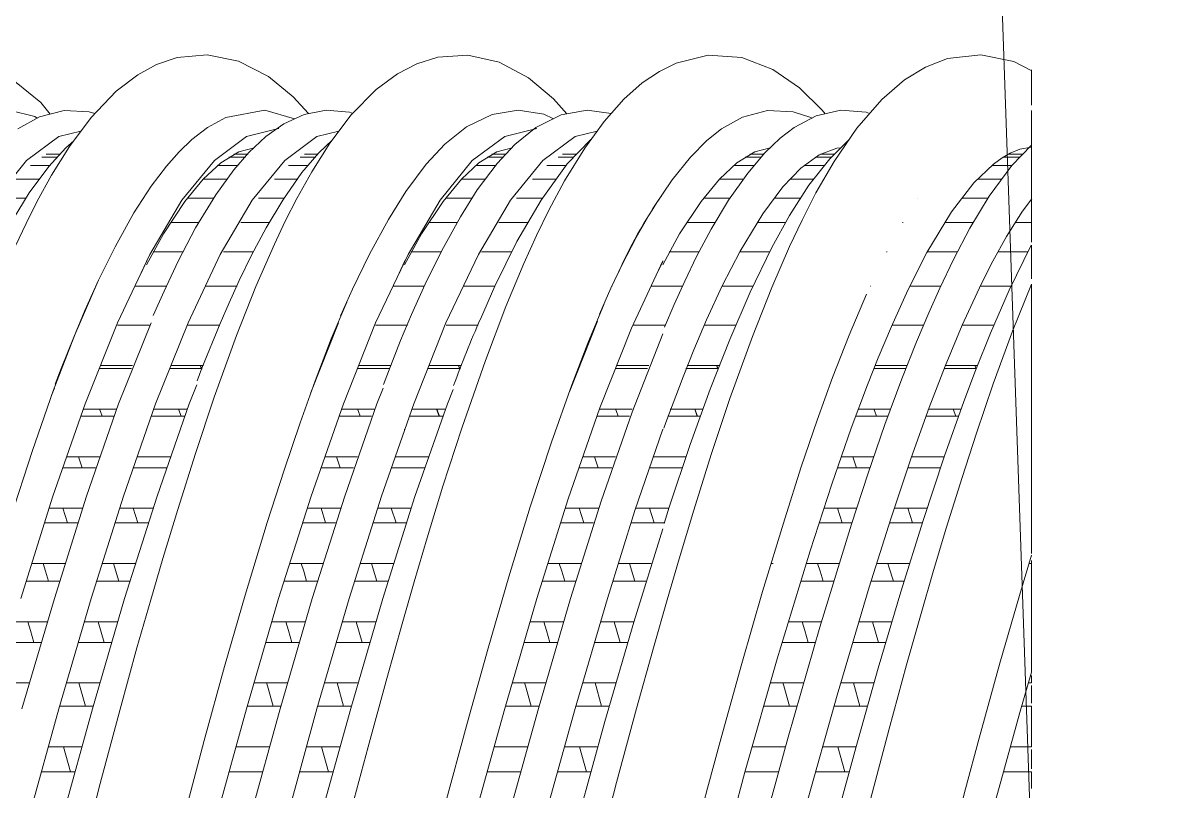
# Model space of a CAD drawing. Header units: millimetres. Extents: x 4229 to 8429, y -1187 to 1783.
# Drawn here: x 5987.61 to 6019.07, y -337.05 to -315.72 of the extents above; entities that cross this region are included whole.
import ezdxf

# ---------------------------------------------------------------- set-up
doc = ezdxf.new("R2010")
doc.units = ezdxf.units.MM

msp = doc.modelspace()

# ---------------------------------------------------------------- linework, layer by layer
at = {"linetype": 'Continuous', "lineweight": 5}
for p, q in [((6019.066, -437.89), (6013.138, -268.136)), ((5991.898, -316.689), (5991.328, -316.88)), ((5992.735, -316.614), (5991.898, -316.689)), ((5993.602, -316.789), (5992.735, -316.614)), ((5999.128, -316.675), (5998.548, -316.857)), ((5999.966, -316.619), (5999.128, -316.675)), ((6000.828, -316.814), (5999.966, -316.619)), ((6006.628, -316.623), (6005.747, -316.84)), ((6007.565, -316.684), (6006.628, -316.623)), ((6008.429, -317.015), (6007.565, -316.684)), ((6013.27, -316.717), (6012.657, -316.954)), ((6014.195, -316.613), (6013.27, -316.717)), ((6015.115, -316.799), (6014.195, -316.613)), ((5991.328, -316.88), (5990.805, -317.164)), ((5994.429, -317.209), (5993.602, -316.789)), ((5998.548, -316.857), (5998.013, -317.135)), ((6001.647, -317.251), (6000.828, -316.814)), ((6005.747, -316.84), (6005.278, -317.07)), ((6009.168, -317.528), (6008.429, -317.015)), ((6012.657, -316.954), (6012.082, -317.307)), ((6015.595, -317.048), (6015.115, -316.799)), ((6015.6, -318.01), (6015.6, -317.03)), ((5988.113, -317.933), (5987.087, -317.098)), ((5990.805, -317.164), (5990.209, -317.621)), ((5995.12, -317.774), (5994.429, -317.209)), ((5998.013, -317.135), (5997.42, -317.575)), ((6002.338, -317.828), (6001.647, -317.251)), ((6005.278, -317.07), (6004.802, -317.392)), ((6012.082, -317.307), (6011.45, -317.852)), ((5990.209, -317.621), (5989.509, -318.351)), ((5997.42, -317.575), (5996.729, -318.277)), ((6004.802, -317.392), (6004.292, -317.844)), ((6009.798, -318.147), (6009.168, -317.528)), ((5988.377, -318.256), (5988.113, -317.933)), ((5995.543, -318.242), (5995.12, -317.774)), ((6002.712, -318.248), (6002.338, -317.828)), ((6004.292, -317.844), (6003.748, -318.458)), ((6011.45, -317.852), (6010.758, -318.647)), ((5987.946, -318.324), (5987.27, -318.156)), ((5988.762, -318.157), (5988.077, -318.333)), ((5989.457, -318.19), (5988.762, -318.157)), ((5989.612, -318.243), (5989.457, -318.19)), ((5994.33, -318.148), (5993.251, -318.347)), ((5995.15, -318.389), (5994.33, -318.148)), ((5995.419, -318.266), (5994.861, -318.523)), ((5996.028, -318.148), (5995.419, -318.266)), ((5996.682, -318.205), (5996.028, -318.148)), ((5996.729, -318.277), (5996.135, -319.061)), ((5996.768, -318.238), (5996.682, -318.205)), ((6000.64, -318.263), (5999.929, -318.609)), ((6001.356, -318.145), (6000.64, -318.263)), ((6002.072, -318.255), (6001.356, -318.145)), ((6002.555, -318.276), (6001.849, -318.632)), ((6002.342, -318.384), (6002.072, -318.255)), ((6003.272, -318.145), (6002.555, -318.276)), ((6003.943, -318.237), (6003.272, -318.145)), ((6008.28, -318.159), (6007.588, -318.341)), ((6008.989, -318.19), (6008.28, -318.159)), ((6009.484, -318.346), (6008.989, -318.19)), ((6009.626, -318.308), (6009.017, -318.625)), ((6010.316, -318.151), (6009.626, -318.308)), ((6009.88, -318.25), (6009.798, -318.147)), ((6011.011, -318.205), (6010.316, -318.151)), ((6011.111, -318.242), (6011.011, -318.205)), ((6015.6, -318.757), (6015.6, -318.154)), ((5988.077, -318.333), (5987.477, -318.661)), ((5988.018, -318.365), (5987.946, -318.324)), ((5989.509, -318.351), (5988.911, -319.151)), ((5992.739, -318.628), (5992.307, -318.962)), ((5993.251, -318.347), (5992.739, -318.628)), ((5994.861, -318.523), (5994.358, -318.88)), ((5999.929, -318.609), (5999.321, -319.091)), ((6001.849, -318.632), (6001.263, -319.103)), ((6003.748, -318.458), (6003.208, -319.198)), ((6007.588, -318.341), (6006.998, -318.669)), ((6009.017, -318.625), (6008.625, -318.922)), ((6009.518, -318.364), (6009.484, -318.346)), ((5988.611, -318.88), (5987.72, -319.545)), ((5989.228, -318.727), (5988.611, -318.88)), ((5993.823, -318.879), (5992.931, -319.544)), ((5994.714, -318.656), (5993.823, -318.879)), ((5994.358, -318.88), (5993.89, -319.319)), ((5994.716, -318.657), (5994.714, -318.656)), ((5995.777, -318.879), (5994.886, -319.544)), ((5996.388, -318.726), (5995.777, -318.879)), ((6000.989, -318.879), (6000.086, -319.546)), ((6001.88, -318.656), (6000.989, -318.879)), ((6002.943, -318.879), (6002.04, -319.546)), ((6003.552, -318.727), (6002.943, -318.879)), ((6006.998, -318.669), (6006.593, -318.99)), ((6008.625, -318.922), (6008.205, -319.328)), ((6010.758, -318.647), (6010.126, -319.569)), ((6015.6, -319.167), (6015.6, -318.757)), ((5988.811, -319.188), (5988.338, -319.71)), ((5988.911, -319.151), (5988.411, -319.95)), ((5989.028, -318.994), (5988.811, -319.188)), ((5992.307, -318.962), (5991.954, -319.301)), ((5993.609, -319.302), (5994.03, -319.188)), ((5996.135, -319.061), (5995.631, -319.861)), ((5996.199, -318.975), (5995.831, -319.328)), ((5999.321, -319.091), (5998.807, -319.641)), ((6000.77, -319.302), (6001.19, -319.188)), ((6001.263, -319.103), (6000.776, -319.623)), ((6003.208, -319.198), (6002.648, -320.107)), ((6003.378, -318.965), (6002.723, -319.64)), ((6006.593, -318.99), (6006.142, -319.447)), ((6007.929, -319.302), (6008.35, -319.188)), ((6009.713, -319.386), (6010.204, -319.198)), ((6010.532, -318.968), (6010.005, -319.497)), ((6010.204, -319.198), (6010.308, -319.193)), ((6010.544, -318.959), (6010.532, -318.968)), ((6015.006, -319.343), (6015.277, -319.232)), ((6015.601, -319.115), (6015.053, -319.685)), ((6015.277, -319.232), (6015.602, -319.172)), ((6015.6, -320.457), (6015.6, -319.114)), ((5987.72, -319.545), (5986.829, -320.64)), ((5988.568, -319.449), (5988.141, -319.449)), ((5988.644, -319.372), (5988.263, -319.372)), ((5991.954, -319.301), (5991.598, -319.703)), ((5992.931, -319.544), (5992.029, -320.644)), ((5993.106, -319.608), (5993.609, -319.302)), ((5993.792, -319.449), (5993.336, -319.449)), ((5993.783, -319.449), (5993.368, -319.449)), ((5993.865, -319.372), (5993.467, -319.372)), ((5993.89, -319.319), (5993.47, -319.805)), ((5993.848, -319.372), (5993.493, -319.372)), ((5994.886, -319.544), (5993.983, -320.644)), ((5995.734, -319.449), (5995.307, -319.449)), ((5995.831, -319.328), (5995.361, -319.881)), ((5995.81, -319.372), (5995.429, -319.372)), ((6000.086, -319.546), (5999.194, -320.642)), ((6000.267, -319.608), (6000.77, -319.302)), ((6000.952, -319.449), (6000.496, -319.449)), ((6000.944, -319.449), (6000.528, -319.449)), ((6001.026, -319.372), (6000.628, -319.372)), ((6001.008, -319.372), (6000.654, -319.372)), ((6002.04, -319.546), (6001.148, -320.642)), ((6002.894, -319.449), (6002.467, -319.449)), ((6002.97, -319.372), (6002.59, -319.372)), ((6006.142, -319.447), (6005.633, -320.08)), ((6007.426, -319.608), (6007.929, -319.302)), ((6008.111, -319.449), (6007.655, -319.449)), ((6008.103, -319.449), (6007.687, -319.449)), ((6008.205, -319.328), (6007.728, -319.892)), ((6008.185, -319.372), (6007.787, -319.372)), ((6008.168, -319.372), (6007.813, -319.372)), ((6009.205, -319.754), (6009.713, -319.386)), ((6010.005, -319.497), (6009.428, -320.231)), ((6010.126, -319.569), (6009.622, -320.443)), ((6010.053, -319.449), (6009.627, -319.449)), ((6010.13, -319.372), (6009.749, -319.372)), ((6014.55, -319.643), (6014.786, -319.471)), ((6014.786, -319.471), (6015.006, -319.343)), ((6015.28, -319.449), (6014.824, -319.449)), ((6015.353, -319.372), (6014.955, -319.372)), ((5988.338, -319.71), (5987.795, -320.445)), ((5988.377, -319.678), (5987.825, -319.678)), ((5991.598, -319.703), (5991.178, -320.257)), ((5992.623, -320.059), (5993.106, -319.608)), ((5993.47, -319.805), (5992.969, -320.496)), ((5993.571, -319.678), (5993.025, -319.678)), ((5993.59, -319.678), (5993.032, -319.678)), ((5995.361, -319.881), (5994.828, -320.648)), ((5995.543, -319.678), (5994.991, -319.678)), ((5995.631, -319.861), (5995.221, -320.598)), ((5998.807, -319.641), (5998.24, -320.405)), ((5999.784, -320.059), (6000.267, -319.608)), ((6000.732, -319.678), (6000.186, -319.678)), ((6000.75, -319.678), (6000.192, -319.678)), ((6000.776, -319.623), (6000.226, -320.358)), ((6002.723, -319.64), (6001.995, -320.64)), ((6002.704, -319.678), (6002.151, -319.678)), ((6006.943, -320.059), (6007.426, -319.608)), ((6007.891, -319.678), (6007.345, -319.678)), ((6007.91, -319.678), (6007.351, -319.678)), ((6008.703, -320.278), (6009.205, -319.754)), ((6009.863, -319.678), (6009.31, -319.678)), ((6014.006, -320.166), (6014.55, -319.643)), ((6015.053, -319.685), (6014.432, -320.529)), ((6015.059, -319.678), (6014.514, -319.678)), ((5988.079, -320.058), (5987.429, -320.058)), ((5988.411, -319.95), (5988.014, -320.674)), ((5992.114, -320.679), (5992.623, -320.059)), ((5993.293, -320.058), (5992.624, -320.058)), ((5993.29, -320.058), (5992.63, -320.058)), ((5995.245, -320.058), (5994.595, -320.058)), ((5999.275, -320.679), (5999.784, -320.059)), ((6000.453, -320.058), (5999.784, -320.058)), ((6000.451, -320.058), (5999.791, -320.058)), ((6002.405, -320.058), (6001.755, -320.058)), ((6002.648, -320.107), (6002.211, -320.919)), ((6005.633, -320.08), (6005.099, -320.876)), ((6006.434, -320.679), (6006.943, -320.059)), ((6007.612, -320.058), (6006.944, -320.058)), ((6007.61, -320.058), (6006.95, -320.058)), ((6007.728, -319.892), (6007.2, -320.644)), ((6009.564, -320.058), (6008.914, -320.058)), ((6013.382, -320.973), (6014.006, -320.166)), ((6014.778, -320.058), (6014.118, -320.058)), ((6015.6, -320.058), (6015.6, -320.369)), ((5987.795, -320.445), (5987.219, -321.386)), ((5991.178, -320.257), (5990.697, -321)), ((5991.049, -320.464), (5991.049, -320.46)), ((5992.969, -320.496), (5992.409, -321.417)), ((5998.24, -320.405), (5997.759, -321.178)), ((5998.21, -320.464), (5998.21, -320.46)), ((6000.226, -320.358), (5999.755, -321.108)), ((6005.369, -320.464), (6005.369, -320.46)), ((6008.146, -321.023), (6008.703, -320.278)), ((6009.428, -320.231), (6008.886, -321.07)), ((6009.622, -320.443), (6009.235, -321.201)), ((6015.6, -320.457), (6015.6, -320.606)), ((5987.713, -320.587), (5986.987, -320.587)), ((5988.014, -320.674), (5987.707, -321.289)), ((5990.963, -320.587), (5990.962, -320.587)), ((5992.029, -320.644), (5991.137, -322.152)), ((5991.518, -321.581), (5992.114, -320.679)), ((5992.921, -320.587), (5992.19, -320.587)), ((5992.909, -320.587), (5992.193, -320.587)), ((5993.983, -320.644), (5993.091, -322.152)), ((5994.879, -320.587), (5994.153, -320.587)), ((5994.828, -320.648), (5994.37, -321.415)), ((5995.221, -320.598), (5994.898, -321.231)), ((5998.123, -320.587), (5998.122, -320.587)), ((5999.194, -320.642), (5998.303, -322.149)), ((5998.678, -321.581), (5999.275, -320.679)), ((6000.081, -320.587), (5999.35, -320.587)), ((6000.07, -320.587), (5999.353, -320.587)), ((6001.148, -320.642), (6000.257, -322.149)), ((6002.039, -320.587), (6001.313, -320.587)), ((6001.995, -320.64), (6001.322, -321.789)), ((6005.283, -320.587), (6005.281, -320.587)), ((6005.838, -321.581), (6006.434, -320.679)), ((6007.241, -320.587), (6006.51, -320.587)), ((6007.229, -320.587), (6006.512, -320.587)), ((6007.2, -320.644), (6006.717, -321.448)), ((6009.198, -320.587), (6008.472, -320.587)), ((6012.451, -320.587), (6012.45, -320.587)), ((6014.397, -320.587), (6013.681, -320.587)), ((6014.432, -320.529), (6013.89, -321.425)), ((6015.349, -320.954), (6015.61, -320.609)), ((6015.6, -320.613), (6015.6, -321.261)), ((5990.697, -321), (5990.176, -321.938)), ((5999.755, -321.108), (5999.238, -322.046)), ((6002.211, -320.919), (6001.867, -321.622)), ((6005.099, -320.876), (6004.636, -321.678)), ((6007.516, -322.06), (6008.146, -321.023)), ((6008.886, -321.07), (6008.395, -321.962)), ((6012.702, -322.1), (6013.382, -320.973)), ((6014.907, -321.654), (6015.349, -320.954)), ((5987.707, -321.289), (5987.415, -321.914)), ((5992.501, -321.261), (5991.72, -321.261)), ((5992.51, -321.261), (5991.729, -321.261)), ((5992.409, -321.417), (5991.926, -322.342)), ((5994.112, -321.261), (5993.667, -321.261)), ((5994.462, -321.261), (5993.682, -321.261)), ((5994.37, -321.415), (5993.964, -322.175)), ((5994.898, -321.231), (5994.597, -321.864)), ((5997.759, -321.178), (5997.233, -322.145)), ((5999.662, -321.261), (5998.881, -321.261)), ((5999.67, -321.261), (5998.89, -321.261)), ((6001.272, -321.261), (6000.827, -321.261)), ((6001.622, -321.261), (6000.842, -321.261)), ((6004.87, -321.261), (6004.853, -321.261)), ((6006.821, -321.261), (6006.04, -321.261)), ((6006.829, -321.261), (6006.049, -321.261)), ((6006.717, -321.448), (6006.31, -322.212)), ((6008.431, -321.261), (6007.987, -321.261)), ((6008.781, -321.261), (6008.001, -321.261)), ((6009.235, -321.201), (6008.891, -321.934)), ((6012.039, -321.261), (6012.021, -321.261)), ((6013.989, -321.261), (6013.208, -321.261)), ((6013.89, -321.425), (6013.435, -322.295)), ((6015.6, -321.261), (6015.155, -321.261)), ((6015.6, -321.261), (6015.6, -321.813)), ((5991.049, -322.442), (5991.518, -321.581)), ((5998.21, -322.442), (5998.678, -321.581)), ((6001.867, -321.622), (6001.516, -322.399)), ((6004.636, -321.678), (6004.248, -322.428)), ((6005.369, -322.442), (6005.838, -321.581)), ((6014.531, -322.335), (6014.907, -321.654)), ((5990.176, -321.938), (5989.718, -322.869)), ((5992.061, -322.077), (5991.228, -322.077)), ((5992.062, -322.077), (5991.248, -322.077)), ((5994.018, -322.077), (5993.186, -322.077)), ((5994.02, -322.077), (5993.187, -322.077)), ((5994.597, -321.864), (5994.083, -323.038)), ((5999.221, -322.077), (5998.388, -322.077)), ((5999.223, -322.077), (5998.408, -322.077)), ((5999.238, -322.046), (5998.78, -322.979)), ((6001.179, -322.077), (6000.346, -322.077)), ((6001.181, -322.077), (6000.348, -322.077)), ((6001.322, -321.789), (6000.708, -323.029)), ((6006.381, -322.077), (6005.547, -322.077)), ((6006.382, -322.077), (6005.567, -322.077)), ((6007.017, -323.025), (6007.516, -322.06)), ((6008.338, -322.077), (6007.505, -322.077)), ((6008.34, -322.077), (6007.507, -322.077)), ((6008.395, -321.962), (6007.798, -323.199)), ((6008.891, -321.934), (6008.399, -323.068)), ((6011.595, -322.077), (6011.582, -322.077)), ((6013.549, -322.077), (6012.716, -322.077)), ((6015.506, -322.077), (6014.674, -322.077)), ((6015.596, -321.895), (6014.983, -323.139)), ((6015.6, -322.831), (6015.6, -321.897)), ((5991.137, -322.152), (5990.246, -324.045)), ((5991.049, -322.344), (5990.896, -322.675)), ((5991.049, -322.324), (5991.049, -322.344)), ((5991.926, -322.342), (5991.535, -323.167)), ((5993.091, -322.152), (5992.2, -324.045)), ((5993.964, -322.175), (5993.62, -322.878)), ((5997.233, -322.145), (5996.761, -323.119)), ((5998.303, -322.149), (5997.4, -324.051)), ((5998.21, -322.344), (5998.056, -322.675)), ((5998.21, -322.324), (5998.21, -322.344)), ((6000.257, -322.149), (5999.354, -324.051)), ((6001.516, -322.399), (6001.021, -323.6)), ((6005.369, -322.324), (6004.501, -324.2)), ((6005.369, -322.344), (6005.216, -322.675)), ((6005.369, -322.324), (6005.369, -322.344)), ((6006.31, -322.212), (6005.98, -322.892)), ((6012.174, -323.142), (6012.702, -322.1)), ((6013.435, -322.295), (6013.057, -323.087)), ((6014.219, -322.955), (6014.531, -322.335)), ((6004.248, -322.428), (6003.933, -323.091)), ((5989.061, -324.381), (5989.682, -322.949)), ((5989.718, -322.869), (5989.338, -323.71)), ((5989.644, -323.028), (5989.642, -323.028)), ((5991.597, -323.028), (5990.744, -323.028)), ((5991.598, -323.028), (5991.049, -323.028)), ((5993.561, -323.028), (5992.696, -323.028)), ((5993.55, -323.028), (5992.697, -323.028)), ((5993.62, -322.878), (5993.338, -323.493)), ((5996.805, -323.028), (5996.803, -323.028)), ((5998.757, -323.028), (5997.904, -323.028)), ((5998.758, -323.028), (5998.21, -323.028)), ((5998.78, -322.979), (5998.402, -323.819)), ((6000.721, -323.028), (5999.856, -323.028)), ((6000.71, -323.028), (5999.857, -323.028)), ((6000.708, -323.029), (6000.312, -323.943)), ((6003.964, -323.028), (6003.962, -323.028)), ((6005.916, -323.028), (6005.063, -323.028)), ((6005.918, -323.028), (6005.369, -323.028)), ((6005.98, -322.892), (6005.685, -323.543)), ((6006.585, -323.965), (6007.017, -323.025)), ((6007.88, -323.028), (6007.015, -323.028)), ((6007.869, -323.028), (6007.016, -323.028)), ((6011.132, -323.028), (6011.13, -323.028)), ((6013.085, -323.028), (6012.232, -323.028)), ((6013.683, -324.118), (6014.219, -322.955)), ((6015.038, -323.028), (6014.185, -323.028)), ((6015.599, -322.975), (6015.075, -324.278)), ((6015.6, -323.028), (6015.578, -323.028)), ((6015.6, -330.453), (6015.6, -322.976)), ((5991.535, -323.167), (5991.232, -323.85)), ((5994.083, -323.038), (5993.542, -324.403)), ((5996.761, -323.119), (5996.433, -323.858)), ((6003.933, -323.091), (6003.616, -323.808)), ((6007.798, -323.199), (6007.229, -324.516)), ((6008.399, -323.068), (6007.859, -324.428)), ((6010.543, -324.388), (6011.027, -323.254)), ((6011.716, -324.148), (6012.174, -323.142)), ((6013.057, -323.087), (6012.75, -323.775)), ((6014.983, -323.139), (6014.462, -324.332)), ((5993.338, -323.493), (5993.089, -324.065)), ((5996.172, -324.495), (5996.602, -323.477)), ((6001.021, -323.6), (6000.455, -325.091)), ((6003.292, -324.617), (6003.743, -323.521)), ((6005.685, -323.543), (6005.422, -324.165)), ((5989.338, -323.71), (5989.027, -324.443)), ((5998.402, -323.819), (5998.097, -324.544)), ((6006.231, -324.803), (6006.585, -323.965)), ((6012.75, -323.775), (6012.41, -324.581)), ((5990.246, -324.045), (5989.343, -326.301)), ((5991.12, -324.111), (5990.245, -324.111)), ((5991.177, -324.045), (5990.274, -326.301)), ((5991.126, -324.111), (5991.049, -324.111)), ((5992.2, -324.045), (5991.297, -326.301)), ((5993.071, -324.111), (5992.198, -324.111)), ((5993.085, -324.111), (5992.203, -324.111)), ((5993.089, -324.065), (5992.587, -325.306)), ((5996.377, -324.051), (5995.611, -325.981)), ((5997.4, -324.051), (5996.509, -326.298)), ((5998.281, -324.111), (5997.405, -324.111)), ((5998.286, -324.111), (5998.21, -324.111)), ((5999.354, -324.051), (5998.463, -326.298)), ((6000.231, -324.111), (5999.359, -324.111)), ((6000.245, -324.111), (5999.364, -324.111)), ((6003.561, -324.004), (6002.783, -325.962)), ((6004.501, -324.2), (6003.63, -326.413)), ((6005.44, -324.111), (6004.564, -324.111)), ((6005.445, -324.111), (6005.369, -324.111)), ((6007.39, -324.111), (6006.518, -324.111)), ((6007.404, -324.111), (6006.523, -324.111)), ((6011.346, -325.024), (6011.716, -324.148)), ((6012.608, -324.111), (6011.733, -324.111)), ((6013.208, -325.252), (6013.683, -324.118)), ((6014.559, -324.111), (6013.686, -324.111)), ((6015.075, -324.278), (6014.541, -325.747)), ((5988.461, -325.936), (5989.061, -324.381)), ((5989.027, -324.443), (5988.675, -325.318)), ((5993.542, -324.403), (5992.928, -326.116)), ((5995.727, -325.655), (5996.172, -324.495)), ((5998.097, -324.544), (5997.759, -325.397)), ((6005.369, -324.352), (6004.518, -326.53)), ((6007.229, -324.516), (6006.687, -325.893)), ((6007.859, -324.428), (6007.236, -326.147)), ((6010.082, -325.571), (6010.543, -324.388)), ((6012.41, -324.581), (6012.003, -325.607)), ((6014.462, -324.332), (6014.048, -325.369)), ((6002.852, -325.766), (6003.292, -324.617)), ((6005.933, -325.546), (6006.231, -324.803)), ((5989.773, -325.236), (5990.662, -325.236)), ((5991.726, -325.236), (5992.613, -325.236)), ((5991.737, -325.236), (5992.626, -325.236)), ((5992.576, -325.329), (5992.539, -325.236)), ((5992.587, -325.336), (5992.548, -325.236)), ((5996.934, -325.236), (5997.823, -325.236)), ((5998.887, -325.236), (5999.773, -325.236)), ((5998.898, -325.236), (5999.786, -325.236)), ((5999.736, -325.329), (5999.7, -325.236)), ((5999.747, -325.336), (5999.708, -325.236)), ((6000.455, -325.091), (5999.796, -326.974)), ((6004.093, -325.236), (6004.982, -325.236)), ((6006.046, -325.236), (6006.932, -325.236)), ((6006.057, -325.236), (6006.946, -325.236)), ((6006.895, -325.329), (6006.859, -325.236)), ((6006.906, -325.336), (6006.868, -325.236)), ((6011.049, -325.768), (6011.346, -325.024)), ((6011.261, -325.236), (6012.15, -325.236)), ((6013.214, -325.236), (6014.101, -325.236)), ((6014.064, -325.329), (6014.027, -325.236)), ((5988.675, -325.318), (5988.51, -325.756)), ((5990.63, -325.317), (5989.741, -325.317)), ((5992.58, -325.317), (5991.694, -325.317)), ((5992.594, -325.317), (5991.705, -325.317)), ((5992.587, -325.306), (5992.456, -325.662)), ((5997.791, -325.317), (5996.902, -325.317)), ((5997.759, -325.397), (5997.625, -325.759)), ((5999.741, -325.317), (5998.855, -325.317)), ((5999.755, -325.317), (5998.866, -325.317)), ((6004.95, -325.317), (6004.061, -325.317)), ((6005.454, -326.812), (6005.933, -325.546)), ((6006.9, -325.317), (6006.014, -325.317)), ((6006.914, -325.317), (6006.025, -325.317)), ((6012.118, -325.317), (6011.229, -325.317)), ((6012.764, -326.397), (6013.208, -325.252)), ((6014.069, -325.317), (6013.183, -325.317)), ((6014.048, -325.369), (6013.725, -326.231)), ((5988.496, -325.861), (5988.424, -326.04)), ((5992.442, -325.768), (5992.232, -326.298)), ((5995.31, -326.828), (5995.727, -325.655)), ((5997.611, -325.865), (5997.44, -326.298)), ((6002.285, -327.36), (6002.852, -325.766)), ((6009.655, -326.748), (6010.082, -325.571)), ((6010.597, -326.975), (6011.049, -325.768)), ((6012.003, -325.607), (6011.534, -326.875)), ((6014.541, -325.747), (6014.078, -327.11)), ((5987.881, -327.591), (5988.461, -325.936)), ((5992.928, -326.116), (5992.407, -327.674)), ((5999.555, -325.898), (5999.398, -326.294)), ((6006.687, -325.893), (6006.133, -327.425)), ((6007.236, -326.147), (6006.717, -327.7)), ((5989.343, -326.301), (5988.451, -328.863)), ((5989.309, -326.442), (5990.206, -326.442)), ((5990.274, -326.301), (5989.383, -328.863)), ((5989.77, -326.514), (5989.743, -326.442)), ((5991.297, -326.301), (5990.406, -328.863)), ((5991.26, -326.442), (5992.163, -326.442)), ((5991.274, -326.442), (5992.169, -326.442)), ((5992.232, -326.298), (5991.341, -328.86)), ((5991.937, -326.442), (5992.01, -326.639)), ((5991.938, -326.442), (5992.012, -326.639)), ((5996.509, -326.298), (5995.617, -328.86)), ((5996.469, -326.442), (5997.367, -326.442)), ((5997.44, -326.298), (5996.548, -328.86)), ((5996.931, -326.514), (5996.904, -326.442)), ((5998.463, -326.298), (5997.571, -328.86)), ((5998.42, -326.442), (5999.323, -326.442)), ((5998.434, -326.442), (5999.329, -326.442)), ((5999.398, -326.294), (5998.495, -328.867)), ((5999.098, -326.442), (5999.171, -326.639)), ((5999.099, -326.442), (5999.173, -326.639)), ((6003.63, -326.413), (6002.749, -328.934)), ((6003.628, -326.442), (6004.526, -326.442)), ((6004.09, -326.514), (6004.063, -326.442)), ((6005.579, -326.442), (6006.482, -326.442)), ((6005.594, -326.442), (6006.488, -326.442)), ((6006.257, -326.442), (6006.33, -326.639)), ((6006.258, -326.442), (6006.332, -326.639)), ((6010.797, -326.442), (6011.694, -326.442)), ((6011.258, -326.514), (6011.231, -326.442)), ((6012.26, -327.798), (6012.764, -326.397)), ((6012.748, -326.442), (6013.651, -326.442)), ((6013.725, -326.231), (6013.182, -327.771)), ((6013.426, -326.442), (6013.5, -326.639)), ((5990.133, -326.639), (5989.235, -326.639)), ((5989.814, -326.639), (5989.77, -326.514)), ((5992.093, -326.639), (5991.189, -326.639)), ((5992.098, -326.639), (5991.199, -326.639)), ((5997.294, -326.639), (5996.395, -326.639)), ((5996.974, -326.639), (5996.931, -326.514)), ((5999.254, -326.639), (5998.349, -326.639)), ((5999.258, -326.639), (5998.36, -326.639)), ((6004.453, -326.639), (6003.555, -326.639)), ((6004.518, -326.53), (6003.659, -328.999)), ((6004.133, -326.639), (6004.09, -326.514)), ((6006.413, -326.639), (6005.508, -326.639)), ((6006.417, -326.639), (6005.519, -326.639)), ((6009.214, -328.05), (6009.655, -326.748)), ((6011.622, -326.639), (6010.723, -326.639)), ((6011.302, -326.639), (6011.258, -326.514)), ((6013.581, -326.639), (6012.677, -326.639)), ((5991.049, -327.004), (5991.049, -327.019)), ((5994.866, -328.139), (5995.31, -326.828)), ((5998.21, -327.004), (5998.21, -327.019)), ((5999.796, -326.974), (5999.273, -328.58)), ((6005.369, -327.004), (6004.596, -329.261)), ((6005.369, -327.004), (6005.369, -327.019)), ((6005.397, -326.973), (6005.454, -326.812)), ((6010.059, -328.525), (6010.597, -326.975)), ((6011.534, -326.875), (6011.061, -328.246)), ((6014.078, -327.11), (6013.677, -328.344)), ((6001.692, -329.161), (6002.285, -327.36)), ((6006.133, -327.425), (6005.553, -329.166)), ((5987.269, -329.495), (5987.881, -327.591)), ((5992.407, -327.674), (5991.912, -329.235)), ((6006.717, -327.7), (6006.233, -329.247)), ((5988.835, -327.765), (5989.739, -327.765)), ((5989.158, -327.765), (5989.262, -328.07)), ((5990.784, -327.765), (5991.696, -327.765)), ((5991.049, -327.765), (5991.7, -327.765)), ((5995.995, -327.765), (5996.9, -327.765)), ((5996.319, -327.765), (5996.423, -328.07)), ((5997.945, -327.765), (5998.857, -327.765)), ((5998.21, -327.765), (5998.861, -327.765)), ((6003.154, -327.765), (6004.059, -327.765)), ((6003.478, -327.765), (6003.582, -328.07)), ((6005.104, -327.765), (6006.016, -327.765)), ((6005.369, -327.765), (6006.02, -327.765)), ((6008.756, -329.488), (6009.214, -328.05)), ((6010.323, -327.765), (6011.227, -327.765)), ((6010.647, -327.765), (6010.75, -328.07)), ((6011.697, -329.492), (6012.26, -327.798)), ((6012.272, -327.765), (6013.184, -327.765)), ((6013.182, -327.771), (6012.595, -329.538)), ((5989.634, -328.07), (5988.729, -328.07)), ((5991.595, -328.07), (5990.682, -328.07)), ((5991.599, -328.07), (5991.049, -328.07)), ((5994.398, -329.594), (5994.866, -328.139)), ((5996.794, -328.07), (5995.889, -328.07)), ((5998.755, -328.07), (5997.842, -328.07)), ((5998.759, -328.07), (5998.21, -328.07)), ((6003.954, -328.07), (6003.049, -328.07)), ((6005.914, -328.07), (6005.001, -328.07)), ((6005.918, -328.07), (6005.369, -328.07)), ((6011.122, -328.07), (6010.217, -328.07)), ((6011.061, -328.246), (6010.608, -329.642)), ((6013.083, -328.07), (6012.17, -328.07)), ((6013.677, -328.344), (6013.239, -329.749)), ((5999.273, -328.58), (5998.83, -330.021)), ((6009.459, -330.381), (6010.059, -328.525)), ((5988.451, -328.863), (5987.56, -331.697)), ((5989.383, -328.863), (5988.491, -331.697)), ((5990.406, -328.863), (5989.514, -331.697)), ((5991.341, -328.86), (5990.438, -331.705)), ((5995.617, -328.86), (5994.714, -331.705)), ((5996.548, -328.86), (5995.645, -331.705)), ((5997.571, -328.86), (5996.668, -331.705)), ((5998.495, -328.867), (5997.603, -331.701)), ((6002.749, -328.934), (6001.88, -331.701)), ((6003.659, -328.999), (6002.811, -331.701)), ((5988.354, -329.195), (5989.265, -329.195)), ((5988.858, -329.6), (5988.728, -329.195)), ((5990.307, -329.195), (5991.22, -329.195)), ((5990.809, -329.6), (5990.68, -329.195)), ((5991.049, -329.195), (5991.224, -329.195)), ((5991.912, -329.235), (5991.499, -330.591)), ((5995.515, -329.195), (5996.426, -329.195)), ((5996.018, -329.6), (5995.889, -329.195)), ((5997.468, -329.195), (5998.381, -329.195)), ((5997.97, -329.6), (5997.84, -329.195)), ((5998.21, -329.195), (5998.385, -329.195)), ((6001.098, -331.101), (6001.692, -329.161)), ((6002.674, -329.195), (6003.585, -329.195)), ((6003.177, -329.6), (6003.048, -329.195)), ((6004.596, -329.261), (6003.834, -331.701)), ((6004.627, -329.195), (6005.54, -329.195)), ((6005.129, -329.6), (6004.999, -329.195)), ((6005.369, -329.195), (6005.544, -329.195)), ((6005.553, -329.166), (6005.409, -329.623)), ((6006.233, -329.247), (6005.826, -330.597)), ((6009.842, -329.195), (6010.753, -329.195)), ((6010.346, -329.6), (6010.216, -329.195)), ((6011.795, -329.195), (6012.709, -329.195)), ((6012.297, -329.6), (6012.168, -329.195)), ((5989.134, -329.6), (5988.224, -329.6)), ((5991.087, -329.6), (5990.175, -329.6)), ((5991.097, -329.6), (5991.049, -329.6)), ((5993.784, -331.608), (5994.398, -329.594)), ((5996.294, -329.6), (5995.384, -329.6)), ((5998.248, -329.6), (5997.335, -329.6)), ((5998.258, -329.6), (5998.21, -329.6)), ((6003.454, -329.6), (6002.543, -329.6)), ((6005.407, -329.6), (6004.494, -329.6)), ((6005.417, -329.6), (6005.369, -329.6)), ((6008.143, -331.505), (6008.756, -329.488)), ((6010.622, -329.6), (6009.712, -329.6)), ((6011.101, -331.384), (6011.697, -329.492)), ((6012.575, -329.6), (6011.663, -329.6)), ((6012.595, -329.538), (6011.974, -331.519)), ((6005.369, -329.768), (6004.57, -332.355)), ((6010.608, -329.642), (6009.732, -332.494)), ((6013.239, -329.749), (6012.868, -330.986)), ((5998.83, -330.021), (5998.473, -331.234)), ((6008.55, -333.372), (6009.459, -330.381)), ((6015.267, -331.615), (6015.606, -330.5)), ((5987.867, -330.725), (5988.787, -330.725)), ((5988.178, -330.725), (5988.248, -330.945)), ((5989.821, -330.725), (5990.735, -330.725)), ((5990.129, -330.725), (5990.159, -330.821)), ((5990.159, -330.821), (5990.281, -331.22)), ((5991.499, -330.591), (5991.163, -331.734)), ((5995.027, -330.725), (5995.948, -330.725)), ((5995.338, -330.725), (5995.409, -330.945)), ((5996.981, -330.725), (5997.895, -330.725)), ((5997.289, -330.725), (5997.32, -330.821)), ((5997.32, -330.821), (5997.442, -331.22)), ((6002.186, -330.725), (6003.107, -330.725)), ((6002.497, -330.725), (6002.568, -330.945)), ((6004.14, -330.725), (6005.054, -330.725)), ((6004.448, -330.725), (6004.479, -330.821)), ((6004.479, -330.821), (6004.601, -331.22)), ((6005.826, -330.597), (6005.491, -331.736)), ((6008.369, -330.725), (6008.431, -330.725)), ((6009.355, -330.725), (6010.275, -330.725)), ((6009.666, -330.725), (6009.736, -330.945)), ((6011.309, -330.725), (6012.223, -330.725)), ((6011.617, -330.725), (6011.647, -330.821)), ((6011.647, -330.821), (6011.769, -331.22)), ((6015.537, -330.725), (6015.6, -330.725)), ((6015.6, -333.734), (6015.6, -330.643)), ((5988.248, -330.945), (5988.33, -331.22)), ((5995.409, -330.945), (5995.491, -331.22)), ((6000.527, -333.076), (6001.098, -331.101)), ((6002.568, -330.945), (6002.65, -331.22)), ((6009.736, -330.945), (6009.818, -331.22)), ((6012.868, -330.986), (6012.539, -332.118)), ((5988.635, -331.22), (5987.716, -331.22)), ((5990.58, -331.22), (5989.665, -331.22)), ((5995.796, -331.22), (5994.877, -331.22)), ((5997.74, -331.22), (5996.825, -331.22)), ((5998.473, -331.234), (5998.139, -332.407)), ((6002.955, -331.22), (6002.036, -331.22)), ((6004.899, -331.22), (6003.985, -331.22)), ((6007.563, -333.504), (6008.143, -331.505)), ((6010.123, -331.22), (6009.204, -331.22)), ((6010.21, -334.384), (6011.101, -331.384)), ((6012.068, -331.22), (6011.153, -331.22)), ((6011.974, -331.519), (6011.349, -333.632)), ((5988.491, -331.697), (5987.588, -334.766)), ((5989.514, -331.697), (5988.611, -334.766)), ((5990.438, -331.705), (5989.546, -334.762)), ((5991.163, -331.734), (5990.782, -333.074)), ((5993.214, -333.59), (5993.784, -331.608)), ((5994.714, -331.705), (5993.823, -334.762)), ((5995.645, -331.705), (5994.754, -334.762)), ((5996.668, -331.705), (5995.777, -334.762)), ((5997.603, -331.701), (5996.712, -334.757)), ((6001.88, -331.701), (6000.989, -334.757)), ((6002.811, -331.701), (6001.92, -334.757)), ((6003.834, -331.701), (6002.943, -334.757)), ((6005.491, -331.736), (6005.11, -333.067)), ((6014.724, -333.5), (6015.267, -331.615)), ((6012.539, -332.118), (6012.138, -333.542)), ((5987.374, -332.345), (5988.289, -332.345)), ((5987.826, -332.585), (5987.754, -332.345)), ((5989.328, -332.345), (5990.242, -332.345)), ((5989.872, -332.919), (5989.707, -332.345)), ((5994.534, -332.345), (5995.45, -332.345)), ((5994.987, -332.585), (5994.914, -332.345)), ((5996.488, -332.345), (5997.402, -332.345)), ((5997.033, -332.919), (5996.867, -332.345)), ((5998.139, -332.407), (5997.713, -333.925)), ((6001.694, -332.345), (6002.609, -332.345)), ((6002.146, -332.585), (6002.073, -332.345)), ((6003.647, -332.345), (6004.561, -332.345)), ((6004.57, -332.355), (6003.767, -335.115)), ((6004.192, -332.919), (6004.026, -332.345)), ((6008.862, -332.345), (6009.777, -332.345)), ((6009.314, -332.585), (6009.242, -332.345)), ((6010.816, -332.345), (6011.73, -332.345)), ((6011.36, -332.919), (6011.195, -332.345)), ((5987.922, -332.919), (5987.826, -332.585)), ((5995.082, -332.919), (5994.987, -332.585)), ((6002.241, -332.919), (6002.146, -332.585)), ((6009.732, -332.494), (6008.851, -335.547)), ((6009.41, -332.919), (6009.314, -332.585)), ((5988.121, -332.919), (5987.199, -332.919)), ((5990.072, -332.919), (5989.157, -332.919)), ((5990.782, -333.074), (5990.317, -334.771)), ((5995.281, -332.919), (5994.36, -332.919)), ((5997.232, -332.919), (5996.317, -332.919)), ((5999.951, -335.131), (6000.527, -333.076)), ((6002.44, -332.919), (6001.519, -332.919)), ((6004.391, -332.919), (6003.476, -332.919)), ((6005.11, -333.067), (6004.64, -334.758)), ((6009.609, -332.919), (6008.687, -332.919)), ((6011.56, -332.919), (6010.645, -332.919)), ((6007.653, -336.521), (6008.55, -333.372)), ((5992.651, -335.643), (5993.214, -333.59)), ((6006.989, -335.567), (6007.563, -333.504)), ((6011.349, -333.632), (6010.726, -335.849)), ((6012.138, -333.542), (6011.654, -335.322)), ((6014.155, -335.573), (6014.724, -333.5)), ((5986.87, -334.045), (5987.796, -334.045)), ((5988.822, -334.045), (5989.745, -334.045)), ((5989.173, -334.045), (5989.353, -334.688)), ((5994.03, -334.045), (5994.956, -334.045)), ((5994.379, -334.045), (5994.403, -334.126)), ((5995.983, -334.045), (5996.906, -334.045)), ((5996.334, -334.045), (5996.513, -334.688)), ((5997.713, -333.925), (5997.195, -335.817)), ((6001.19, -334.045), (6002.116, -334.045)), ((6001.538, -334.045), (6001.562, -334.126)), ((6003.142, -334.045), (6004.065, -334.045)), ((6003.493, -334.045), (6003.673, -334.688)), ((6008.358, -334.045), (6009.284, -334.045)), ((6008.707, -334.045), (6008.731, -334.126)), ((6010.31, -334.045), (6011.233, -334.045)), ((6010.661, -334.045), (6010.841, -334.688)), ((6015.283, -334.861), (6015.604, -333.747)), ((6015.518, -334.045), (6015.6, -334.045)), ((6015.6, -333.734), (6015.6, -333.747)), ((6015.6, -333.837), (6015.6, -334.045)), ((5994.403, -334.126), (5994.56, -334.688)), ((6001.562, -334.126), (6001.719, -334.688)), ((6008.731, -334.126), (6008.888, -334.688)), ((6015.6, -334.605), (6015.6, -334.12)), ((6009.336, -337.513), (6010.21, -334.384)), ((5988.611, -334.766), (5987.72, -337.993)), ((5989.564, -334.688), (5988.636, -334.688)), ((5989.546, -334.762), (5988.655, -337.989)), ((5990.317, -334.771), (5989.765, -336.833)), ((5993.823, -334.762), (5992.931, -337.989)), ((5994.771, -334.688), (5993.847, -334.688)), ((5994.754, -334.762), (5993.863, -337.989)), ((5995.777, -334.762), (5994.886, -337.989)), ((5996.725, -334.688), (5995.797, -334.688)), ((5996.712, -334.757), (5995.809, -337.998)), ((6000.989, -334.757), (6000.086, -337.998)), ((6001.93, -334.688), (6001.006, -334.688)), ((6001.92, -334.757), (6001.017, -337.998)), ((6002.943, -334.757), (6002.04, -337.998)), ((6003.884, -334.688), (6002.956, -334.688)), ((6004.64, -334.758), (6004.089, -336.808)), ((6009.098, -334.688), (6008.175, -334.688)), ((6011.052, -334.688), (6010.124, -334.688)), ((6014.751, -336.776), (6015.283, -334.861)), ((6015.6, -334.688), (6015.333, -334.688)), ((6015.6, -334.688), (6015.6, -335.814)), ((5999.312, -337.487), (5999.951, -335.131)), ((6003.767, -335.115), (6002.975, -337.993)), ((6006.614, -336.962), (6006.989, -335.567)), ((6008.851, -335.547), (6008.248, -337.744)), ((6011.654, -335.322), (6011.096, -337.414)), ((6013.775, -336.984), (6014.155, -335.573)), ((5988.322, -335.814), (5989.248, -335.814)), ((5988.936, -336.516), (5988.744, -335.814)), ((5992.274, -337.044), (5992.651, -335.643)), ((5993.527, -335.814), (5994.45, -335.814)), ((5995.483, -335.814), (5996.409, -335.814)), ((5996.097, -336.516), (5995.905, -335.814)), ((5997.195, -335.817), (5996.633, -337.923)), ((6000.686, -335.814), (6001.609, -335.814)), ((6002.642, -335.814), (6003.568, -335.814)), ((6003.256, -336.516), (6003.064, -335.814)), ((6007.854, -335.814), (6008.777, -335.814)), ((6009.81, -335.814), (6010.736, -335.814)), ((6010.726, -335.849), (6010.099, -338.135)), ((6010.424, -336.516), (6010.232, -335.814)), ((6015.018, -335.814), (6015.6, -335.814)), ((6015.6, -336.433), (6015.6, -335.889)), ((5989.055, -336.516), (5988.126, -336.516)), ((5994.257, -336.516), (5993.327, -336.516)), ((5996.216, -336.516), (5995.287, -336.516)), ((6001.416, -336.516), (6000.486, -336.516)), ((6003.375, -336.516), (6002.446, -336.516)), ((6007.066, -338.688), (6007.653, -336.521)), ((6008.585, -336.516), (6007.654, -336.516)), ((6010.543, -336.516), (6009.614, -336.516)), ((6015.6, -336.516), (6014.823, -336.516)), ((6015.6, -336.516), (6015.6, -336.977)), ((5989.765, -336.833), (5989.227, -338.873)), ((6004.089, -336.808), (6003.562, -338.833)), ((6014.277, -338.507), (6014.751, -336.776)), ((5991.867, -338.577), (5992.274, -337.044)), ((6006.216, -338.48), (6006.614, -336.962)), ((6013.366, -338.525), (6013.775, -336.984))]:
    msp.add_line(p, q, dxfattribs=at)
for centre, radius, start, end in [((6016.627, -328.263), 13.69, 145.5861, 156.0634), ((6028.886, -336.482), 31.205, 156.3068, 159.9675)]:
    msp.add_arc(centre, radius, start, end, dxfattribs=at)

doc.saveas('drawing.dxf')
